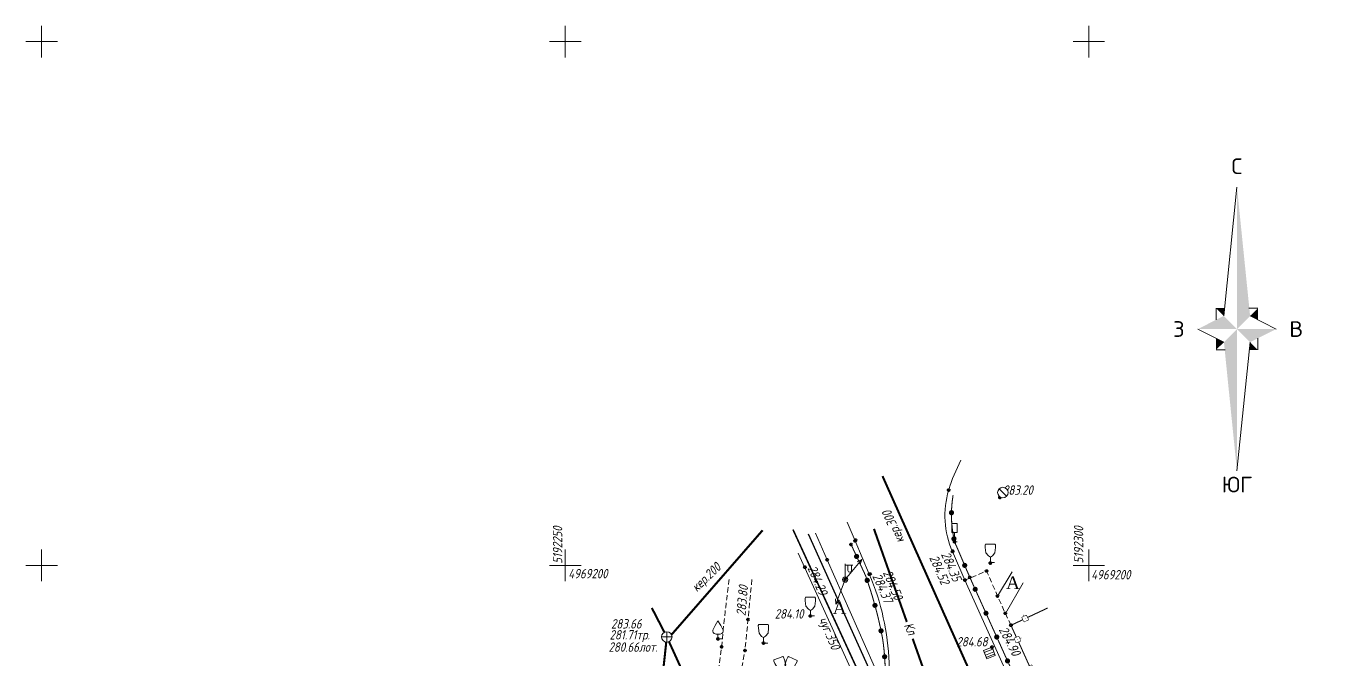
# Model space of a CAD drawing. Header units: metres. Extents: x 5186306 to 10384643, y 4966294 to 9938031.
# Drawn here: x 5192198.5 to 5192322.4, y 4969191.1 to 4969251.5 of the extents above; entities that cross this region are included whole.
import ezdxf
from ezdxf.enums import TextEntityAlignment as Align

# ---------------------------------------------------------------- set-up
doc = ezdxf.new("R2010")
doc.units = ezdxf.units.M
doc.set_wipeout_variables(frame=1)
for name, pattern in [('COMMUN', [6, 5, -1]), ('DASHED', [0.75, 0.5, -0.25]), ('DASHEDX2', [1.5, 1, -0.5])]:
    doc.linetypes.add(name, pattern=pattern)
for name, color, linetype, lineweight in [('51361800', 7, 'Continuous', 18), ('51361990', 7, 'Continuous', 18), ('51472300', 7, 'Continuous', 18), ('71133200', 7, 'Continuous', 18), ('71133300', 7, 'Continuous', 18), ('82211000', 7, 'Continuous', 18), ('82212000', 7, 'Continuous', 18), ('Commun', 7, 'Continuous', 18), ('GEO_POINTS', 7, 'Continuous', 18), ('Grid', 7, 'Continuous', 18), ('Otm', 7, 'Continuous', 18), ('Sit', 7, 'Continuous', 18), ('Text', 7, 'Continuous', 18), ('Text_com', 7, 'Continuous', 18), ('Us_znak', 7, 'Continuous', 18), ('Рамка и сетка', 7, 'Continuous', 18)]:
    doc.layers.add(name, color=color, linetype=linetype, lineweight=lineweight)
doc.styles.add('eskd', font='ESKD1.shx', dxfattribs={"width": 1.2, "oblique": 15})
doc.styles.get("Standard").update_dxf_attribs({"font": 'txt.shx', "width": 0.85, "oblique": 10})
doc.styles.add('style1', font='TIMES.TTF', dxfattribs={"height": 1})
doc.linetypes.add('KABELww_500', pattern='A,0.0001,-0.4,[131,ltypeshp.shx,S=0.4,R=90,X=0.4,Y=-0.4],0.2,[131,ltypeshp.shx,S=0.2,R=90,X=0.4,Y=-0.2],3.6,[131,ltypeshp.shx,S=0.2,R=-90,X=-0.4,Y=0.2],0.2,[131,ltypeshp.shx,S=0.4,R=-90,X=-0.4,Y=0.4],-0.8,4,-0.4', length=9.6001)
doc.linetypes.add('ПОДЗ_ЛИНИИ_СВЯЗИ', pattern='A,4.8,-0.2,[133,ltypeshp.shx,S=0.2,R=0,X=-0.2,Y=0],-0.2,4.8,-2', length=12)

# ---------------------------------------------------------------- blocks, each defined once
blk = doc.blocks.new('71133200')
for p, q in [((-0.924145, 3.560442), (-1.024145, 3.360442)), ((-1.024145, 3.360442), (-0.977382, 2.864397)), ((-0.977382, 2.864397), (-0.861899, 1.88241)), ((-0.024145, 3.560442), (-0.924145, 3.560442)), ((-0.024145, 3.560442), (0.875855, 3.560442)), ((0.861899, 1.88241), (0.975974, 2.864397)), ((0.875855, 3.560442), (0.958164, 3.395824)), ((0.975974, 2.864397), (0.958164, 3.395824)), ((-0.861899, 1.88241), (-0.374616, 1.28565)), ((-0.374616, 1.28565), (0, 1.039723)), ((0, 1.039723), (0.401375, 1.321765)), ((0, 0), (0, 1.039723)), ((0.8, 0), (0, 0)), ((0.401375, 1.321765), (0.861899, 1.88241))]:
    blk.add_line(p, q)
at = {"style": 'eskd', "oblique": 14.99997778}
blk.add_attdef('Z', (1.873004, -0.239356), '', height=2, dxfattribs=at)
blk = doc.blocks.new('71133300')
for p, q in [((0, 0.91), (0, 0)), ((0, 0), (0.76, 0))]:
    blk.add_line(p, q)
blk.add_lwpolyline([(0, 0.91), (-0.38, 0.91), (-0.76, 1.03), (-0.95, 1.21), (-1.01, 1.47), (-0.99, 1.69), (-0.54, 2.57), (0, 3.42), (0.54, 2.57), (0.99, 1.69), (1.01, 1.47), (0.95, 1.21), (0.76, 1.03), (0.39, 0.91)], close=True)
at = {"style": 'eskd', "oblique": 15}
blk.add_attdef('Z', (1.77, -0.69), '', height=2, dxfattribs=at)
blk = doc.blocks.new('51472300')
for p, q in [((0, 0.5), (0, 3)), ((0, 2.75), (1.5, 2.75)), ((0.54, 1.74), (0.54, 2.75)), ((1.2, 1.74), (1.2, 2.75))]:
    blk.add_line(p, q)
at = {"color": 7}
for radius in [0.5, 0.05]:
    blk.add_circle((0, 0), radius, dxfattribs=at)
blk.add_arc((0.87, 1.75), 0.331, 182.1567, 357.8433)
at = {"oblique": 15}
blk.add_attdef('Z', (1.02, -1.37), '', height=2, dxfattribs=at)
blk = doc.blocks.new('51361990a')
at = {"color": 7}
blk.add_wipeout([(1, 0.1), (0.97, 0.3), (0.89, 0.48), (0.78, 0.64), (0.64, 0.78), (0.48, 0.89), (0.3, 0.97), (0.1, 1.01), (-0.09, 1.01), (-0.29, 0.97), (-0.47, 0.89), (-0.63, 0.78), (-0.77, 0.64), (-0.88, 0.48), (-0.96, 0.3), (-1, 0.1), (-1, -0.09), (-0.96, -0.29), (-0.88, -0.47), (-0.77, -0.63), (-0.63, -0.77), (-0.47, -0.88), (-0.29, -0.96), (-0.09, -0.99), (0.1, -0.99), (0.3, -0.96), (0.48, -0.88), (0.64, -0.77), (0.78, -0.63), (0.89, -0.47), (0.97, -0.29), (1, -0.09)], dxfattribs=at)
blk.add_line((-0.71, 0.7), (0.71, -0.7))
blk.add_circle((0, 0.01), 1)
at = {"color": 7, "style": 'eskd', "oblique": 15}
for tag, p in [('Z', (1.73, 1.41)), ('Z1', (1.73, -0.99)), ('Z2', (1.73, -3.39))]:
    blk.add_attdef(tag, p, '', height=2, dxfattribs=at)
blk = doc.blocks.new('*U31')
at = {"layer": '82212000', "linetype": 'Continuous', "ltscale": 0.5}
blk.add_hatch(color=256, dxfattribs=at).paths.add_polyline_path([(5192293.89, 4969194.91, 1), (5192293.94, 4969194.93, 1)], flags=0)
at = {"layer": '82212000', "ltscale": 0.5, "const_width": 0.1}
blk.add_lwpolyline([(5192294.14, 4969195.03), (5192296.06, 4969195.93)], dxfattribs=at)
at = {"layer": '82212000', "linetype": 'Continuous', "ltscale": 0.5, "flags": 128}
blk.add_lwpolyline([(5192292.55, 4969194.28, 0.1, 0.1, 0), (5192293.69, 4969194.81, 0, 0, 0)], format="xyseb", dxfattribs=at)
at = {"layer": '82212000', "linetype": 'Continuous', "ltscale": 0.5, "const_width": 0.05}
for points in [[(5192293.58, 4969195.04), (5192294.03, 4969195.25)], [(5192293.79, 4969194.59), (5192293.58, 4969195.04)], [(5192293.81, 4969195.15), (5192293.74, 4969195.28)], [(5192294.25, 4969194.8), (5192293.79, 4969194.59)], [(5192294.03, 4969195.25), (5192294.25, 4969194.8)]]:
    blk.add_lwpolyline(points, dxfattribs=at)
blk = doc.blocks.new('*U37')
at = {"layer": '82211000', "linetype": 'Continuous', "ltscale": 0.5}
for points in [[(5192277.71, 4969201.08, 1), (5192277.92, 4969200.63, 1)], [(5192278.75, 4969198.81, 1), (5192278.91, 4969198.33, 1)], [(5192279.5, 4969196.42, 1), (5192279.64, 4969195.94, 1)], [(5192280.1, 4969194, 1), (5192280.2, 4969193.51, 1)], [(5192280.47, 4969191.53, 1), (5192280.51, 4969191.03, 1)], [(5192280.53, 4969189.03, 1), (5192280.51, 4969188.53, 1)], [(5192280.3, 4969186.54, 1), (5192280.24, 4969186.04, 1)], [(5192279.81, 4969184.09, 1), (5192279.67, 4969183.61, 1)]]:
    blk.add_hatch(color=256, dxfattribs=at).paths.add_polyline_path(points, flags=0)
at = {"layer": '82211000', "linetype": 'Continuous', "ltscale": 0.5, "flags": 128}
blk.add_lwpolyline([(5192277.29, 4969201.99, 0.1, 0.1, 0), (5192277.71, 4969201.08, 0, 0, 0)], format="xyseb", dxfattribs=at)
at = {"layer": '82211000', "linetype": 'Continuous', "ltscale": 0.5}
for points in [[(5192277.92, 4969200.63, 0.1, 0.1, 0), (5192278.69, 4969198.98, 0.1, 0.1, -0.00121), (5192278.75, 4969198.81, 0, 0, 0)], [(5192280.2, 4969193.51, 0.1, 0.1, -0.00351), (5192280.3, 4969192.98, 0.1, 0.1, -0.017337), (5192280.47, 4969191.53, 0, 0, 0)], [(5192280.51, 4969188.53, 0.1, 0.1, -0.022448), (5192280.31, 4969186.64, 0.1, 0.1, -0.00164), (5192280.3, 4969186.54, 0, 0, 0)]]:
    blk.add_lwpolyline(points, format="xyseb", dxfattribs=at)
at = {"layer": '82211000', "linetype": 'Continuous', "ltscale": 0.5, "const_width": 0.1}
for points in [[(5192278.91, 4969198.33, -0.013212), (5192279.5, 4969196.42, -0.013212)], [(5192279.63, 4969195.94, -0.013212), (5192280.1, 4969194, -0.013212)], [(5192280.51, 4969191.03, -0.023611), (5192280.53, 4969189.03, -0.023611)], [(5192280.24, 4969186.04, -0.033313), (5192279.81, 4969184.09, -0.033313)]]:
    blk.add_lwpolyline(points, format="xyb", dxfattribs=at)
at = {"layer": '82211000', "ltscale": 0.5, "const_width": 0.1}
blk.add_lwpolyline([(5192279.67, 4969183.61, -0.003812), (5192279.59, 4969183.4, -0.003812)], format="xyb", dxfattribs=at)
blk = doc.blocks.new('*U47')
at = {"layer": '82212000', "linetype": 'Continuous', "ltscale": 0.5}
for points in [[(5192293.16, 4969192.94, 1), (5192293.18, 4969192.89, 1)], [(5192294.4, 4969190.21, 1), (5192294.42, 4969190.16, 1)], [(5192295.64, 4969187.47, 1), (5192295.66, 4969187.43, 1)], [(5192296.88, 4969184.74, 1), (5192296.9, 4969184.7, 1)], [(5192298.12, 4969182.01, 1), (5192298.14, 4969181.96, 1)], [(5192299.36, 4969179.28, 1), (5192299.38, 4969179.23, 1)], [(5192300.6, 4969176.55, 1), (5192300.62, 4969176.5, 1)], [(5192301.85, 4969173.82, 1), (5192301.87, 4969173.77, 1)], [(5192303.09, 4969171.09, 1), (5192303.11, 4969171.04, 1)], [(5192304.33, 4969168.36, 1), (5192304.35, 4969168.31, 1)], [(5192305.58, 4969165.63, 1), (5192305.6, 4969165.58, 1)], [(5192306.82, 4969162.9, 1), (5192306.84, 4969162.85, 1)], [(5192308.07, 4969160.17, 1), (5192308.1, 4969160.13, 1)], [(5192309.33, 4969157.45, 1), (5192309.35, 4969157.4, 1)], [(5192310.58, 4969154.72, 1), (5192310.6, 4969154.67, 1)], [(5192311.83, 4969151.99, 1), (5192311.85, 4969151.95, 1)], [(5192313.08, 4969149.27, 1), (5192313.1, 4969149.22, 1)], [(5192314.62, 4969146.76, 1), (5192314.65, 4969146.72, 1)]]:
    blk.add_hatch(color=256, dxfattribs=at).paths.add_polyline_path(points, flags=0)
at = {"layer": '82212000', "linetype": 'Continuous', "ltscale": 0.5, "flags": 128}
blk.add_lwpolyline([(5192292.55, 4969194.28, 0.1, 0.1, 0), (5192293.07, 4969193.14, 0, 0, 0)], format="xyseb", dxfattribs=at)
at = {"layer": '82212000', "linetype": 'Continuous', "ltscale": 0.5}
for points, const_width in [([(5192292.84, 4969193.04), (5192293.3, 4969193.25)], 0.05), ([(5192293.05, 4969192.59), (5192292.84, 4969193.04)], 0.05), ([(5192293.3, 4969193.25), (5192293.51, 4969192.79)], 0.05), ([(5192293.4, 4969193.02), (5192293.54, 4969193.08)], 0.05), ([(5192293.51, 4969192.79), (5192293.05, 4969192.59)], 0.05), ([(5192293.28, 4969192.69), (5192294.31, 4969190.41)], 0.1), ([(5192294.08, 4969190.31), (5192294.54, 4969190.51)], 0.05), ([(5192294.54, 4969190.51), (5192294.74, 4969190.06)], 0.05), ([(5192294.29, 4969189.85), (5192294.08, 4969190.31)], 0.05), ([(5192294.74, 4969190.06), (5192294.29, 4969189.85)], 0.05), ([(5192294.52, 4969189.96), (5192295.55, 4969187.68)], 0.1), ([(5192294.64, 4969190.29), (5192294.78, 4969190.35)], 0.05), ([(5192295.32, 4969187.58), (5192295.78, 4969187.78)], 0.05), ([(5192295.53, 4969187.12), (5192295.32, 4969187.58)], 0.05), ([(5192295.98, 4969187.33), (5192295.53, 4969187.12)], 0.05), ([(5192295.76, 4969187.22), (5192296.79, 4969184.95)], 0.1), ([(5192295.78, 4969187.78), (5192295.98, 4969187.33)], 0.05), ([(5192295.88, 4969187.55), (5192296.02, 4969187.62)], 0.05), ([(5192296.56, 4969184.84), (5192297.02, 4969185.05)], 0.05), ([(5192296.77, 4969184.39), (5192296.56, 4969184.84)], 0.05), ([(5192297.22, 4969184.59), (5192296.77, 4969184.39)], 0.05), ([(5192296.99, 4969184.49), (5192298.03, 4969182.21)], 0.1), ([(5192297.02, 4969185.05), (5192297.22, 4969184.59)], 0.05), ([(5192297.12, 4969184.82), (5192297.25, 4969184.88)], 0.05), ([(5192297.8, 4969182.11), (5192298.25, 4969182.32)], 0.05), ([(5192298, 4969181.66), (5192297.8, 4969182.11)], 0.05), ([(5192298.46, 4969181.86), (5192298, 4969181.66)], 0.05), ([(5192298.25, 4969182.32), (5192298.46, 4969181.86)], 0.05), ([(5192298.36, 4969182.09), (5192298.49, 4969182.15)], 0.05), ([(5192299.04, 4969179.38), (5192299.49, 4969179.59)], 0.05), ([(5192299.25, 4969178.92), (5192299.04, 4969179.38)], 0.05), ([(5192299.49, 4969179.59), (5192299.7, 4969179.13)], 0.05), ([(5192299.6, 4969179.36), (5192299.73, 4969179.42)], 0.05), ([(5192299.7, 4969179.13), (5192299.25, 4969178.92)], 0.05), ([(5192299.47, 4969179.03), (5192300.51, 4969176.75)], 0.1), ([(5192300.28, 4969176.65), (5192300.74, 4969176.86)], 0.05), ([(5192300.74, 4969176.86), (5192300.94, 4969176.4)], 0.05), ([(5192300.49, 4969176.19), (5192300.28, 4969176.65)], 0.05), ([(5192300.94, 4969176.4), (5192300.49, 4969176.19)], 0.05), ([(5192300.72, 4969176.3), (5192301.75, 4969174.02)], 0.1), ([(5192300.84, 4969176.63), (5192300.98, 4969176.69)], 0.05), ([(5192301.53, 4969173.92), (5192301.98, 4969174.13)], 0.05), ([(5192301.73, 4969173.46), (5192301.53, 4969173.92)], 0.05), ([(5192302.19, 4969173.67), (5192301.73, 4969173.46)], 0.05), ([(5192301.96, 4969173.57), (5192303, 4969171.29)], 0.1), ([(5192301.98, 4969174.13), (5192302.19, 4969173.67)], 0.05), ([(5192302.08, 4969173.9), (5192302.22, 4969173.96)], 0.05), ([(5192302.77, 4969171.19), (5192303.22, 4969171.4)], 0.05), ([(5192302.98, 4969170.73), (5192302.77, 4969171.19)], 0.05), ([(5192303.43, 4969170.94), (5192302.98, 4969170.73)], 0.05), ([(5192303.2, 4969170.84), (5192304.24, 4969168.56)], 0.1), ([(5192303.22, 4969171.4), (5192303.43, 4969170.94)], 0.05), ([(5192303.33, 4969171.17), (5192303.46, 4969171.23)], 0.05), ([(5192304.01, 4969168.46), (5192304.47, 4969168.67)], 0.05), ([(5192304.22, 4969168), (5192304.01, 4969168.46)], 0.05), ([(5192304.67, 4969168.21), (5192304.22, 4969168)], 0.05), ([(5192304.47, 4969168.67), (5192304.67, 4969168.21)], 0.05), ([(5192304.57, 4969168.44), (5192304.71, 4969168.5)], 0.05), ([(5192304.45, 4969168.11), (5192305.48, 4969165.83)], 0.1), ([(5192305.26, 4969165.73), (5192305.71, 4969165.94)], 0.05), ([(5192305.46, 4969165.27), (5192305.26, 4969165.73)], 0.05), ([(5192305.71, 4969165.94), (5192305.92, 4969165.48)], 0.05), ([(5192305.81, 4969165.71), (5192305.95, 4969165.77)], 0.05), ([(5192305.92, 4969165.48), (5192305.46, 4969165.27)], 0.05), ([(5192306.5, 4969163), (5192306.96, 4969163.21)], 0.05), ([(5192306.71, 4969162.54), (5192306.5, 4969163)], 0.05), ([(5192307.17, 4969162.75), (5192306.71, 4969162.54)], 0.05), ([(5192306.94, 4969162.65), (5192307.98, 4969160.38)], 0.1), ([(5192306.96, 4969163.21), (5192307.17, 4969162.75)], 0.05), ([(5192307.06, 4969162.98), (5192307.2, 4969163.04)], 0.05), ([(5192307.75, 4969160.27), (5192308.21, 4969160.48)], 0.05), ([(5192307.96, 4969159.82), (5192307.75, 4969160.27)], 0.05), ([(5192308.42, 4969160.03), (5192307.96, 4969159.82)], 0.05), ([(5192308.19, 4969159.92), (5192309.23, 4969157.65)], 0.1), ([(5192308.21, 4969160.48), (5192308.42, 4969160.03)], 0.05), ([(5192308.31, 4969160.25), (5192308.45, 4969160.32)], 0.05), ([(5192309, 4969157.55), (5192309.46, 4969157.75)], 0.05), ([(5192309.21, 4969157.09), (5192309, 4969157.55)], 0.05), ([(5192309.67, 4969157.3), (5192309.21, 4969157.09)], 0.05), ([(5192309.44, 4969157.2), (5192310.48, 4969154.92)], 0.1), ([(5192309.46, 4969157.75), (5192309.67, 4969157.3)], 0.05), ([(5192309.56, 4969157.53), (5192309.7, 4969157.59)], 0.05), ([(5192310.26, 4969154.82), (5192310.71, 4969155.03)], 0.05), ([(5192310.46, 4969154.36), (5192310.26, 4969154.82)], 0.05), ([(5192310.92, 4969154.57), (5192310.46, 4969154.36)], 0.05), ([(5192310.71, 4969155.03), (5192310.92, 4969154.57)], 0.05), ([(5192310.81, 4969154.8), (5192310.95, 4969154.86)], 0.05), ([(5192310.69, 4969154.47), (5192311.73, 4969152.2)], 0.1), ([(5192311.51, 4969152.09), (5192311.96, 4969152.3)], 0.05), ([(5192311.72, 4969151.64), (5192311.51, 4969152.09)], 0.05), ([(5192311.96, 4969152.3), (5192312.17, 4969151.85)], 0.05), ([(5192312.07, 4969152.07), (5192312.2, 4969152.14)], 0.05), ([(5192312.17, 4969151.85), (5192311.72, 4969151.64)], 0.05), ([(5192311.94, 4969151.74), (5192312.99, 4969149.47)], 0.1), ([(5192312.76, 4969149.37), (5192313.21, 4969149.57)], 0.05), ([(5192312.97, 4969148.91), (5192312.76, 4969149.37)], 0.05), ([(5192313.42, 4969149.12), (5192312.97, 4969148.91)], 0.05), ([(5192313.21, 4969149.57), (5192313.42, 4969149.12)], 0.05), ([(5192313.32, 4969149.35), (5192313.45, 4969149.41)], 0.05), ([(5192314.28, 4969146.71), (5192314.6, 4969147.09)], 0.05), ([(5192314.66, 4969146.39), (5192314.28, 4969146.71)], 0.05), ([(5192314.6, 4969147.09), (5192314.99, 4969146.77)], 0.05), ([(5192314.99, 4969146.77), (5192314.66, 4969146.39)], 0.05), ([(5192314.8, 4969146.93), (5192314.89, 4969147.05)], 0.05)]:
    blk.add_lwpolyline(points, dxfattribs=dict(at, const_width=const_width))
for points in [[(5192298.23, 4969181.76, 0.1, 0.1, 0), (5192299.08, 4969179.9, 0.1, 0.1, 0), (5192299.27, 4969179.48, 0, 0, 0)], [(5192305.69, 4969165.38, 0.1, 0.1, 0), (5192306.26, 4969164.13, 0.1, 0.1, 0), (5192306.73, 4969163.1, 0, 0, 0)], [(5192313.19, 4969149.02, 0.1, 0.1, 0), (5192313.99, 4969147.28, 0.1, 0.1, 0), (5192314.44, 4969146.9, 0, 0, 0)]]:
    blk.add_lwpolyline(points, format="xyseb", dxfattribs=at)
at = {"layer": '82212000', "ltscale": 0.5, "const_width": 0.1}
blk.add_lwpolyline([(5192314.83, 4969146.58), (5192316.51, 4969145.16)], dxfattribs=at)
blk = doc.blocks.new('*U48')
at = {"layer": '82211000', "linetype": 'Continuous', "ltscale": 0.5}
for points in [[(5192286.87, 4969204.78, 1), (5192286.88, 4969205.28, 1)], [(5192287.16, 4969202.3, 1), (5192287.06, 4969202.79, 1)], [(5192288.23, 4969199.77, 1), (5192288.04, 4969200.23, 1)]]:
    blk.add_hatch(color=256, dxfattribs=at).paths.add_polyline_path(points, flags=0)
at = {"layer": '82211000', "ltscale": 0.5, "const_width": 0.1}
blk.add_lwpolyline([(5192286.88, 4969205.28, -0.031378), (5192287.03, 4969206.7, -0.031378)], format="xyb", dxfattribs=at)
at = {"layer": '82211000', "linetype": 'Continuous', "ltscale": 0.5, "const_width": 0.1}
blk.add_lwpolyline([(5192287.06, 4969202.79, -0.043884), (5192286.87, 4969204.78, -0.043884)], format="xyb", dxfattribs=at)
at = {"layer": '82211000', "linetype": 'Continuous', "ltscale": 0.5}
blk.add_lwpolyline([(5192288.04, 4969200.23, 0.1, 0.1, 0), (5192287.17, 4969202.25, 0.1, 0.1, -0.001096), (5192287.16, 4969202.3, 0, 0, 0)], format="xyseb", dxfattribs=at)
at = {"layer": '82211000', "linetype": 'Continuous', "ltscale": 0.5, "flags": 128}
blk.add_lwpolyline([(5192288.63, 4969198.86, 0.1, 0.1, 0), (5192288.23, 4969199.77, 0, 0, 0)], format="xyseb", dxfattribs=at)
blk = doc.blocks.new('*U50')
at = {"layer": '82211000', "linetype": 'Continuous', "ltscale": 0.5}
for points in [[(5192289.04, 4969197.94, 1), (5192289.24, 4969197.49, 1)], [(5192290.07, 4969195.66, 1), (5192290.27, 4969195.21, 1)], [(5192291.09, 4969193.39, 1), (5192291.3, 4969192.93, 1)], [(5192292.12, 4969191.11, 1), (5192292.33, 4969190.65, 1)], [(5192293.15, 4969188.83, 1), (5192293.36, 4969188.37, 1)], [(5192294.18, 4969186.55, 1), (5192294.38, 4969186.09, 1)], [(5192295.2, 4969184.27, 1), (5192295.41, 4969183.81, 1)], [(5192296.23, 4969181.99, 1), (5192296.44, 4969181.53, 1)], [(5192297.26, 4969179.71, 1), (5192297.47, 4969179.26, 1)], [(5192298.29, 4969177.43, 1), (5192298.49, 4969176.98, 1)], [(5192299.32, 4969175.15, 1), (5192299.52, 4969174.7, 1)], [(5192300.34, 4969172.87, 1), (5192300.55, 4969172.42, 1)], [(5192301.36, 4969170.59, 1), (5192301.56, 4969170.13, 1)], [(5192302.37, 4969168.3, 1), (5192302.57, 4969167.85, 1)], [(5192303.37, 4969166.01, 1), (5192303.58, 4969165.56, 1)], [(5192304.38, 4969163.73, 1), (5192304.58, 4969163.27, 1)], [(5192305.39, 4969161.44, 1), (5192305.59, 4969160.98, 1)], [(5192306.42, 4969159.16, 1), (5192306.63, 4969158.71, 1)], [(5192307.46, 4969156.89, 1), (5192307.66, 4969156.43, 1)], [(5192308.5, 4969154.61, 1), (5192308.7, 4969154.16, 1)], [(5192309.53, 4969152.34, 1), (5192309.74, 4969151.88, 1)], [(5192310.57, 4969150.06, 1), (5192310.78, 4969149.61, 1)], [(5192311.61, 4969147.79, 1), (5192311.82, 4969147.34, 1)], [(5192312.65, 4969145.52, 1), (5192312.86, 4969145.06, 1)], [(5192313.69, 4969143.24, 1), (5192313.9, 4969142.79, 1)]]:
    blk.add_hatch(color=256, dxfattribs=at).paths.add_polyline_path(points, flags=0)
at = {"layer": '82211000', "linetype": 'Continuous', "ltscale": 0.5, "flags": 128}
blk.add_lwpolyline([(5192288.63, 4969198.86, 0.1, 0.1, 0), (5192289.04, 4969197.94, 0, 0, 0)], format="xyseb", dxfattribs=at)
at = {"layer": '82211000', "linetype": 'Continuous', "ltscale": 0.5, "const_width": 0.1}
for points in [[(5192289.24, 4969197.49), (5192290.07, 4969195.66)], [(5192290.27, 4969195.21), (5192291.09, 4969193.39)], [(5192291.3, 4969192.93), (5192292.12, 4969191.11)], [(5192292.33, 4969190.65), (5192293.15, 4969188.83)], [(5192293.36, 4969188.37), (5192294.18, 4969186.55)], [(5192294.38, 4969186.09), (5192295.2, 4969184.27)], [(5192295.41, 4969183.81), (5192296.23, 4969181.99)], [(5192296.44, 4969181.53), (5192297.26, 4969179.71)], [(5192297.47, 4969179.26), (5192298.29, 4969177.43)], [(5192298.49, 4969176.98), (5192299.32, 4969175.15)], [(5192299.52, 4969174.7), (5192300.34, 4969172.87)], [(5192301.56, 4969170.13), (5192302.37, 4969168.3)], [(5192302.57, 4969167.85), (5192303.37, 4969166.01)], [(5192303.58, 4969165.56), (5192304.38, 4969163.73)], [(5192304.58, 4969163.27), (5192305.39, 4969161.44)], [(5192306.63, 4969158.71), (5192307.46, 4969156.89)], [(5192307.66, 4969156.43), (5192308.5, 4969154.61)], [(5192308.7, 4969154.16), (5192309.53, 4969152.34)], [(5192309.74, 4969151.88), (5192310.57, 4969150.06)], [(5192310.78, 4969149.61), (5192311.61, 4969147.79)], [(5192311.82, 4969147.34), (5192312.65, 4969145.52)], [(5192312.86, 4969145.06), (5192313.69, 4969143.24)]]:
    blk.add_lwpolyline(points, dxfattribs=at)
at = {"layer": '82211000', "linetype": 'Continuous', "ltscale": 0.5}
for points in [[(5192300.55, 4969172.42, 0.1, 0.1, 0), (5192300.96, 4969171.51, 0.1, 0.1, 0), (5192301.36, 4969170.59, 0, 0, 0)], [(5192305.59, 4969160.98, 0.1, 0.1, 0), (5192305.65, 4969160.84, 0.1, 0.1, 0), (5192306.42, 4969159.16, 0, 0, 0)]]:
    blk.add_lwpolyline(points, format="xyseb", dxfattribs=at)
at = {"layer": '82211000', "ltscale": 0.5, "const_width": 0.1}
blk.add_lwpolyline([(5192313.9, 4969142.79), (5192314.09, 4969142.37)], dxfattribs=at)
blk = doc.blocks.new('51361800a')
at = {"color": 7}
blk.add_wipeout([(-0.1, 1), (-0.29, 0.96), (-0.47, 0.89), (-0.64, 0.78), (-0.78, 0.64), (-0.89, 0.47), (-0.96, 0.29), (-1, 0.1), (-1, -0.1), (-0.96, -0.29), (-0.89, -0.47), (-0.78, -0.64), (-0.64, -0.78), (-0.47, -0.89), (-0.29, -0.96), (-0.1, -1), (0.1, -1), (0.29, -0.96), (0.47, -0.89), (0.64, -0.78), (0.78, -0.64), (0.89, -0.47), (0.96, -0.29), (1, -0.1), (1, 0.1), (0.96, 0.29), (0.89, 0.47), (0.78, 0.64), (0.64, 0.78), (0.47, 0.89), (0.29, 0.96), (0.1, 1)], dxfattribs=at)
for p, q in [((-1, 0), (1, 0)), ((0, -1), (0, 1))]:
    blk.add_line(p, q)
blk.add_circle((0, 0), 1)
at = {"style": 'eskd', "oblique": 15}
for tag, p in [('Z', (1.72, 1.4)), ('Z1', (1.72, -1)), ('Z2', (1.72, -3.4))]:
    blk.add_attdef(tag, p, '', height=2, dxfattribs=at)
blk = doc.blocks.new('GRID')
at = {"layer": 'Grid', "color": 104}
blk.add_line((-1.5, 0), (1.5, 0), dxfattribs=at)
for points in [[(0, 0), (0, 1.5)], [(0, 0), (0, -1.5)]]:
    blk.add_lwpolyline(points, dxfattribs=at)
blk = doc.blocks.new('NAPR')
at = {"layer": 'Us_znak', "color": 0, "linetype": 'Continuous', "lineweight": -2}
for p in [(-0.19, 2.04), (0.19, 2.04)]:
    blk.add_line(p, (0, 2.5), dxfattribs=at)
blk.add_lwpolyline([(0, 0), (0, 2.5)], dxfattribs=at)
blk = doc.blocks.new('ZNAK')
at = {"layer": 'Us_znak', "color": 0, "linetype": 'Continuous', "lineweight": -2, "ltscale": 10}
blk.add_lwpolyline([(-0.25, 1.75), (0.25, 1.75), (0.25, 0.9), (-0.25, 0.9)], close=True, dxfattribs=at)
at = {"layer": 'Us_znak', "linetype": 'DASHEDX2', "ltscale": 10}
blk.add_lwpolyline([(0, 0.9), (0, 0), (0.25, 0)], dxfattribs=at)
blk = doc.blocks.new('INVZR')
for p, q in [((-1.83, 1.95), (-0.05, 19.52)), ((-2.91, 1.41), (-2.91, 3.02)), ((1.56, 3.02), (2.81, 3.02)), ((1.74, 1.95), (5.31, 0.16)), ((-1.83, -1.62), (-5.4, 0.16)), ((1.74, -1.62), (-0.05, -19.19)), ((2.81, -1.09), (2.81, -2.69)), ((-1.66, -2.69), (-2.91, -2.69))]:
    blk.add_line(p, q)
for points in [[(-0.05, 19.52), (-0.05, 0.16), (1.74, 1.95)], [(-5.4, 0.16), (-0.05, 0.16), (-1.83, 1.95)], [(-2.91, 3.02), (-1.83, 1.95), (-1.66, 3.02)], [(2.81, 3.02), (1.74, 1.95), (2.81, 1.41)], [(-0.05, -19.19), (-0.05, 0.16), (-1.83, -1.62)], [(5.31, 0.16), (-0.05, 0.16), (1.74, -1.62)], [(-2.91, -2.69), (-1.83, -1.62), (-2.91, -1.09)], [(2.81, -2.69), (1.74, -1.62), (1.56, -2.69)]]:
    blk.add_solid(points)
for s, height, p in [('С', 2.14, (-0.05, 21.3)), ('ЮГ', 2.143, (-0.05, -22.12))]:
    blk.add_text(s, height=height).set_placement(p, align=Align.CENTER)
blk.add_text('З', height=2.14).set_placement((-7.19, -0.91), align=Align.RIGHT)
blk.add_text('В', height=2.14).set_placement((7.09, -0.91))

msp = doc.modelspace()

# ---------------------------------------------------------------- linework, layer by layer
at = {"color": 192, "linetype": 'ПОДЗ_ЛИНИИ_СВЯЗИ', "lineweight": 60, "ltscale": 0.4, "const_width": 0.15, "elevation": 285.57, "flags": 128}
msp.add_lwpolyline([(5192271.74, 4969203.42), (5192290.19, 4969163.32)], dxfattribs=at)
at = {"layer": 'Commun', "color": 32, "linetype": 'COMMUN', "ltscale": 0.7, "const_width": 0.2, "flags": 128}
for points, elevation in [([(5192297.25, 4969170.18), (5192292.95, 4969180.19), (5192280.29, 4969208.52)], 285.31), ([(5192260.14, 4969193.38), (5192268.84, 4969203.35)], 283.66), ([(5192259.46, 4969193.62), (5192258.26, 4969195.94)], 283.66), ([(5192259.9, 4969192.72), (5192266.65, 4969177.89)], 283.66)]:
    msp.add_lwpolyline(points, dxfattribs=dict(at, elevation=elevation))
at = {"layer": 'Commun', "color": 1, "linetype": 'KABELww_500', "lineweight": 30, "flags": 128}
msp.add_lwpolyline([(5192313.74, 4969113.03), (5192273.21, 4969202.97)], dxfattribs=at)
at = {"layer": 'Commun', "color": 32, "linetype": 'COMMUN', "ltscale": 0.7, "const_width": 0.2, "flags": 128}
msp.add_lwpolyline([(5192258.58, 4969182.85), (5192259.64, 4969192.67)], dxfattribs=at)
at = {"layer": 'GEO_POINTS', "lineweight": 70}
for centre in [(5192286.61, 4969207.19, 284.18), (5192291.5, 4969206.48, 283.2), (5192277.29, 4969201.99, 284.28), (5192277.67, 4969202.34, 284.41), (5192277.73, 4969202.41, 284.27), (5192287.17, 4969202.25, 284.48), (5192275, 4969200.54, 284.33), (5192286.97, 4969201.31, 284.35), (5192286.99, 4969201.36, 284.52), (5192272.88, 4969199.82, 284.29), (5192279.03, 4969199.15, 284.5), (5192279.11, 4969199.18, 284.37), (5192290.23, 4969199.46, 284.68), (5192290.59, 4969200.22, 284.38), (5192276.72, 4969198.64, 284.29), (5192288.16, 4969198.6, 284.47), (5192288.63, 4969198.86, 284.69), (5192291.27, 4969197.07, 284.81), (5192292.02, 4969195.42, 284.86), (5192267.45, 4969194.83, 283.8), (5192273.4, 4969195.17, 284.1), (5192292.55, 4969194.28, 284.9), (5192259.69, 4969193.19, 283.66), (5192264.58, 4969192.98, 283.85), (5192264.93, 4969192.22, 283.88), (5192267.16, 4969191.87, 283.94), (5192268.93, 4969192.58, 283.93), (5192290.75, 4969192.2, 284.68)]:
    msp.add_circle(centre, 0.06, dxfattribs=at)
at = {"layer": 'Sit', "flags": 128}
for points, elevation in [([(5192323.34, 4969121.68), (5192315.63, 4969138.13), (5192309.91, 4969150.45), (5192303.84, 4969163.69), (5192297.32, 4969178.29), (5192288.16, 4969198.6), (5192286.97, 4969201.31, -0.178713), (5192286.61, 4969207.19, -0.0486), (5192287.78, 4969210.05, -0.50364)], 287.21), ([(5192277.67, 4969202.34), (5192279.03, 4969199.15, -0.092611), (5192280.92, 4969190.68, -0.11735), (5192278.42, 4969178.23, -0.118375), (5192274.98, 4969173.04, -0.086254), (5192267.87, 4969167.5, 2.557768)], 284.41)]:
    msp.add_lwpolyline(points, format="xyb", dxfattribs=dict(at, elevation=elevation))
for points, elevation in [([(5192277.67, 4969202.34), (5192276.91, 4969204.13)], 284.41), ([(5192280.1, 4969183.42), (5192279.39, 4969183.93), (5192280.14, 4969188.94), (5192275, 4969200.54), (5192273.9, 4969203.08)], 284.96), ([(5192272.23, 4969201.16), (5192278.21, 4969188.02)], 284.29), ([(5192291.27, 4969197.07), (5192292.67, 4969199.37)], 284.81), ([(5192292.02, 4969195.42), (5192293.73, 4969198.33)], 284.86), ([(5192290.01, 4969191.68), (5192290.82, 4969192)], 284.71), ([(5192290.11, 4969191.42), (5192290.92, 4969191.74)], 284.71), ([(5192290.18, 4969191.22), (5192291, 4969191.54)], 284.71)]:
    msp.add_lwpolyline(points, dxfattribs=dict(at, elevation=elevation))
at = {"layer": 'Sit', "linetype": 'COMMUN', "ltscale": 0.7, "const_width": 0.2, "elevation": 284.97, "flags": 128}
for points in [[(5192282.61, 4969194.6), (5192279.47, 4969203.49)], [(5192286.83, 4969183.34), (5192284.3, 4969189.81), (5192283.17, 4969193)]]:
    msp.add_lwpolyline(points, dxfattribs=at)
at = {"layer": 'Sit', "linetype": 'DASHED', "flags": 128}
for points, elevation in [([(5192292.55, 4969194.28), (5192292.02, 4969195.42), (5192291.27, 4969197.07), (5192290.23, 4969199.46), (5192288.16, 4969198.6)], 284.9), ([(5192267.82, 4969198.65), (5192267.16, 4969191.87)], 283.8), ([(5192264.8, 4969179.19), (5192264.8, 4969179.19), (5192265.75, 4969184.14), (5192267.16, 4969191.87)], 284.29)]:
    msp.add_lwpolyline(points, dxfattribs=dict(at, elevation=elevation))
at = {"layer": 'Sit', "linetype": 'DASHED', "elevation": 283.84, "flags": 128}
msp.add_lwpolyline([(5192261.32, 4969178.45, 0.065164), (5192264.93, 4969192.22, -0.01143), (5192265.68, 4969198.9, -0.455614)], format="xyb", dxfattribs=at)
at = {"layer": 'Sit', "elevation": 284.71, "flags": 128}
msp.add_lwpolyline([(5192290.25, 4969191.07), (5192291.06, 4969191.38), (5192290.75, 4969192.2), (5192289.93, 4969191.88)], close=True, dxfattribs=at)

# ---------------------------------------------------------------- block references
at = {"layer": '51472300', "color": 7, "xscale": 0.5, "yscale": 0.5, "zscale": 0.5}
msp.add_blockref('51472300', (5192276.72, 4969198.64, 284.29), dxfattribs=at)
at = {"layer": '71133200', "color": 7, "xscale": 0.5, "yscale": 0.5, "zscale": 0.5}
for p in [(5192290.59, 4969200.26, 284.38), (5192273.4, 4969195.17, 284.1), (5192268.93, 4969192.58, 283.93)]:
    msp.add_blockref('71133200', p, dxfattribs=at)
at = {"layer": '71133200', "color": 7, "yscale": 0.5, "zscale": 0.5}
for xscale, rotation in [(0.5000000004212456, 20.87961877791319), (-0.5000000000232152, 336.1406891742263)]:
    msp.add_blockref('71133200', (5192270.99, 4969189.48, 284.12), dxfattribs=dict(at, xscale=xscale, rotation=rotation))
at = {"layer": '71133300', "color": 7, "xscale": 0.5, "yscale": 0.5, "zscale": 0.5}
msp.add_blockref('71133300', (5192264.58, 4969192.98, 283.85), dxfattribs=at)
at = {"layer": '82211000', "color": 7}
for name in ['*U48', '*U37', '*U50']:
    msp.add_blockref(name, (0, 0), dxfattribs=at)
at = {"layer": '82212000', "color": 7}
for name in ['*U31', '*U47']:
    msp.add_blockref(name, (0, 0), dxfattribs=at)
at = {"layer": 'Grid', "color": 7, "linetype": 'Continuous'}
for p in [(5192200, 4969250), (5192250, 4969250), (5192300, 4969250), (5192200, 4969200), (5192250, 4969200), (5192300, 4969200)]:
    msp.add_blockref('GRID', p, dxfattribs=at)
at = {"layer": 'Sit', "color": 7, "linetype": 'Continuous'}
msp.add_blockref('ZNAK', (5192287.17, 4969202.25, 284.48), dxfattribs=at)
at = {"layer": 'Sit', "color": 7, "linetype": 'Continuous', "xscale": -1, "rotation": 320.652078514741}
msp.add_blockref('NAPR', (5192276.72, 4969198.64, 284.29), dxfattribs=at)
at = {"layer": 'Sit', "color": 7, "linetype": 'Continuous', "rotation": 159.1135311198418}
msp.add_blockref('NAPR', (5192276.72, 4969198.64, 284.29), dxfattribs=at)
at = {"layer": 'Рамка и сетка', "color": 7, "linetype": 'Continuous', "xscale": 0.7, "yscale": 0.7}
msp.add_blockref('INVZR', (5192314.17, 4969222.45), dxfattribs=at)

# ---------------------------------------------------------------- texts
at = {"layer": 'Otm', "oblique": 13, "width": 0.8}
for s, p in [('283.20', (5192291.8, 4969206.74, 283.2)), ('284.10', (5192270, 4969194.92, 284.1)), ('284.68', (5192287.35, 4969192.26, 284.68))]:
    msp.add_text(s, height=0.9, dxfattribs=at).set_placement(p)
for s, rotation, p in [('284.52', 293.756, (5192284.73, 4969200.74, 284.52)), ('284.35', 293.756, (5192285.86, 4969201.05, 284.35)), ('284.29', 292.9393, (5192273.11, 4969199.75, 284.29)), ('284.50', 292.6336, (5192280.31, 4969199.31, 284.5)), ('283.80', 85.0472, (5192267.21, 4969195.15, 283.8)), ('284.37', 293.8868, (5192279.3, 4969198.98, 284.41)), ('284.90', 297.3817, (5192291.37, 4969193.86, 284.9))]:
    msp.add_text(s, height=0.9, rotation=rotation, dxfattribs=at).set_placement(p)
at = {"layer": 'Text', "style": 'style1'}
for p in [(5192292.09, 4969197.75), (5192275.54, 4969195.35)]:
    msp.add_text('А', height=1.2, dxfattribs=at).set_placement(p)
at = {"layer": 'Text_com', "oblique": 13, "width": 0.8}
for s, rotation, p in [('кер.300', 113.8563, (5192282.4, 4969202.33, 568.01)), ('кер.200', 43.6187, (5192262.56, 4969197.42, 1138.62)), ('чуг.350', 293.1455, (5192274.18, 4969194.84, 853.32)), ('Кл', 294.5673, (5192282.3, 4969194.29, 282.9))]:
    msp.add_text(s, height=0.9, rotation=rotation, dxfattribs=at).set_placement(p)
for s, p in [('283.66', (5192254.37, 4969193.97, 283.66)), ('281.71тр.', (5192254.23, 4969192.92, 283.66)), ('280.66лот.', (5192254.13, 4969191.75, 283.66))]:
    msp.add_text(s, height=0.9, dxfattribs=at).set_placement(p)
at = {"layer": 'Рамка и сетка', "oblique": 13, "width": 0.8}
for s, p in [('5192250', (5192249.71, 4969200.16)), ('5192300', (5192299.46, 4969200.19))]:
    msp.add_text(s, height=0.9, rotation=90, dxfattribs=at).set_placement(p)
for p in [(5192250.29, 4969198.76), (5192300.22, 4969198.66)]:
    msp.add_text('4969200', height=0.9, dxfattribs=at).set_placement(p)

# ---------------------------------------------------------------- next in the draw order: block references
at = {"layer": '51361800', "color": 7, "xscale": 0.5, "yscale": 0.5, "zscale": 0.5}
msp.add_blockref('51361800a', (5192259.69, 4969193.17, 283.66), dxfattribs=at)
at = {"layer": '51361990', "color": 7, "xscale": 0.5, "yscale": 0.5, "zscale": 0.5}
msp.add_blockref('51361990a', (5192291.78, 4969206.95), dxfattribs=at)

doc.saveas('drawing.dxf')
